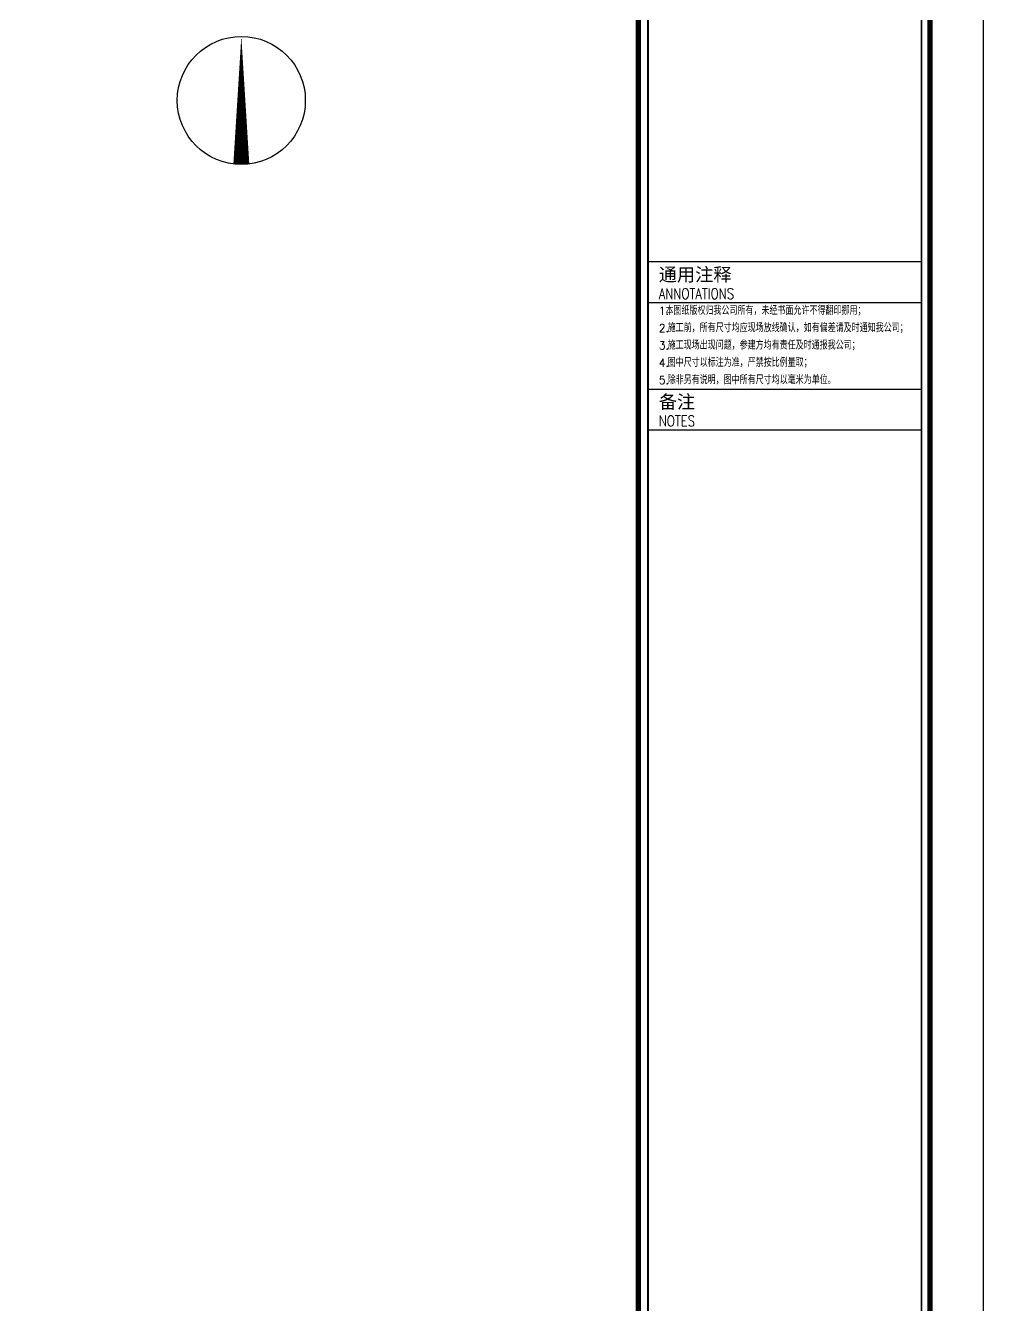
# Model space of a CAD drawing. Extents: x 815029915 to 815825525, y 579155098 to 579748855.
# Drawn here: x 815681380 to 815699339, y 579576674 to 579600665 of the extents above; entities that cross this region are included whole.
import ezdxf

# ---------------------------------------------------------------- set-up
doc = ezdxf.new("R2010")
doc.units = 0
doc.header["$LTSCALE"] = 100
doc.header["$MEASUREMENT"] = 0
for name, color, linetype in [('AXIS', 3, 'Continuous'), ('DIM_SYMB', 3, 'Continuous'), ('TK', 7, 'Continuous'), ('ZG-图框层', 4, 'Continuous'), ('zm', 1, 'Continuous')]:
    doc.layers.add(name, color=color, linetype=linetype)
doc.styles.add('_TCH_DIM_T3', font='SIMPLEX', dxfattribs={"width": 0.705882, "bigfont": 'GBCBIG'})
doc.styles.add('CCIAD-图框(标题项)', font='')
doc.styles.add('CCIAD-图框(版权说明)', font='txt.shx', dxfattribs={"width": 0.7, "bigfont": 'gbcbig.shx'})
doc.styles.get('CCIAD-图框(标题项)').set_extended_font_data('SimHei')
doc.dimstyles.new('_TCH_ARCH-100', dxfattribs={"dimscale": 100, "dimtxt": 2.975, "dimasz": 1, "dimexe": 2.5, "dimexo": 3, "dimgap": 1, "dimtad": 1, "dimdec": 0, "dimzin": 0, "dimdsep": 46, "dimtxsty": '_TCH_DIM_T3', "dimblk": 'ARCHTICK', "dimcen": 0.09, "dimclrt": 7, "dimazin": 2, "dimtfac": 1, "dimtdec": 0, "dimtix": 1, "dimtmove": 2, "dimatfit": 3, "dimfxl": 0, "dimtolj": 1, "dimtzin": 0, "dimarcsym": 0})

# ---------------------------------------------------------------- blocks, each defined once
blk = doc.blocks.new('CCIAD-TK-A0-图签')
at = {"layer": 'TK'}
blk.add_line((1177.39, 667.45), (1126.12, 667.45), dxfattribs=at)
at = {"layer": 'TK', "const_width": 1}
blk.add_lwpolyline([(1124.29, 10.46), (1124.29, 831)], dxfattribs=at)
at = {"layer": 'TK'}
for points in [[(1124.29, 10.46), (1179, 10.46), (1179, 831)], [(1126.12, 659.81), (1177.39, 659.81)], [(1126.12, 643.59), (1177.39, 643.59)], [(1126.12, 635.95), (1177.39, 635.95)]]:
    blk.add_lwpolyline(points, dxfattribs=at)
at = {"layer": 'TK', "const_width": 0.347}
blk.add_lwpolyline([(1126.12, 756.84), (1177.39, 756.84), (1177.39, 189.94), (1126.12, 189.94)], close=True, dxfattribs=at)
at = {"layer": 'TK'}
for s, height, style, p in [('通用注释', 2.5, 'CCIAD-图框(标题项)', (1128.13, 663.82)), ('1.', 1.5, 'CCIAD-图框(版权说明)', (1128.13, 657.54)), ('本图纸版权归我公司所有，未经书面允许不得翻印挪用；', 1.5, 'CCIAD-图框(版权说明)', (1129.39, 657.54)), ('2.', 1.5, 'CCIAD-图框(版权说明)', (1128.13, 654.29)), ('施工前，所有尺寸均应现场放线确认，如有偏差请及时通知我公司；', 1.5, 'CCIAD-图框(版权说明)', (1129.8, 654.29)), ('施工现场出现问题，参建方均有责任及时通报我公司；', 1.5, 'CCIAD-图框(版权说明)', (1129.8, 651.04)), ('3.', 1.5, 'CCIAD-图框(版权说明)', (1128.13, 651.04)), ('4.', 1.5, 'CCIAD-图框(版权说明)', (1128.13, 647.79)), ('图中尺寸以标注为准，严禁按比例量取；', 1.5, 'CCIAD-图框(版权说明)', (1129.8, 647.79)), ('5.', 1.5, 'CCIAD-图框(版权说明)', (1128.13, 644.54)), ('除非另有说明，图中所有尺寸均以毫米为单位。', 1.5, 'CCIAD-图框(版权说明)', (1129.8, 644.54)), ('备注', 2.5, 'CCIAD-图框(标题项)', (1128.13, 639.97))]:
    blk.add_text(s, height=height, dxfattribs=dict(at, style=style)).set_placement(p)
at = {"layer": 'TK', "style": 'CCIAD-图框(版权说明)', "width": 0.8}
for s, p in [('ANNOTATIONS', (1128.13, 660.48)), ('NOTES', (1128.13, 636.62))]:
    blk.add_text(s, height=2, dxfattribs=at).set_placement(p)
blk = doc.blocks.new('_ArchTick')
at = {"color": 0, "linetype": 'ByBlock', "const_width": 0.4}
blk.add_lwpolyline([(-0.5, -0.5), (0.5, 0.5)], dxfattribs=at)
blk = doc.blocks.new('*D474')
at = {"layer": 'AXIS', "color": 0, "lineweight": -2, "transparency": 16777216}
for p, q in [((815655484, 579597126), (815657782, 579599424)), ((815657605, 579599247), (815695082, 579561770)), ((815692961, 579559649), (815695259, 579561947))]:
    blk.add_line(p, q, dxfattribs=at)
at = {"layer": 'Defpoints', "color": 0, "transparency": 16777216}
for p in [(815655272, 579596914), (815695082, 579561770), (815692749, 579559437)]:
    blk.add_point(p, dxfattribs=at)
at = {"layer": 'AXIS', "color": 0, "lineweight": -2, "transparency": 16777216, "xscale": 100, "yscale": 100, "zscale": 100}
for p, rotation in [((815657605, 579599247), 135.0000000001822), ((815695082, 579561770), 315.0000000001822)]:
    blk.add_blockref('_ArchTick', p, dxfattribs=dict(at, rotation=rotation))
at = {"layer": 'AXIS', "color": 7, "transparency": 16777216, "insert": (815676520, 579580685), "char_height": 297.5, "attachment_point": 5, "rotation": 315, "style": '_TCH_DIM_T3'}
blk.add_mtext('\\A1;53000', dxfattribs=at)
blk = doc.blocks.new('ll')
at = {"layer": 'ZG-图框层'}
blk.add_lwpolyline([(815136770, 579524220), (815255670, 579524220), (815255670, 579608320), (815136770, 579608320)], close=True, dxfattribs=at)

msp = doc.modelspace()

# ---------------------------------------------------------------- linework, layer by layer
at = {"layer": 'DIM_SYMB'}
msp.add_lwpolyline([(815685425.2, 579598062.4, 300, 0, 0), (815685425.2, 579600462.4, 0, 0, 0)], format="xyseb", dxfattribs=at)
msp.add_circle((815685425.2, 579599262.4), 1200, dxfattribs=at)
at = {"layer": 'ZG-图框层'}
msp.add_lwpolyline([(815580438.8, 579529537.2), (815699338.8, 579529537.2), (815699338.8, 579613637.2), (815580438.8, 579613637.2)], close=True, dxfattribs=at)
at = {"layer": 'ZG-图框层', "const_width": 100}
msp.add_lwpolyline([(815582938.8, 579530537.2), (815698338.8, 579530537.2), (815698338.8, 579612637.2), (815582938.8, 579612637.2)], close=True, dxfattribs=at)

# ---------------------------------------------------------------- block references
at = {"layer": 'TK', "xscale": 100, "yscale": 100, "zscale": 100}
msp.add_blockref('CCIAD-TK-A0-图签', (815580438.8, 579529491.6), dxfattribs=at)
at = {"layer": 'zm', "color": 1}
msp.add_blockref('ll', (443668.7, 5317.3), dxfattribs=at)

# ---------------------------------------------------------------- dimensions: what is measured, and where the dimension line sits
at = {"layer": 'AXIS'}
dim = msp.add_aligned_dim(p1=(815655272, 579596913.5), p2=(815692748.7, 579559436.9), distance=3300, dimstyle='_TCH_ARCH-100', dxfattribs=at)
dim.commit()
dim.dimension.update_dxf_attribs({"geometry": '*D474', "text_midpoint": (815676519.7, 579580684.6)})

doc.saveas('drawing.dxf')
